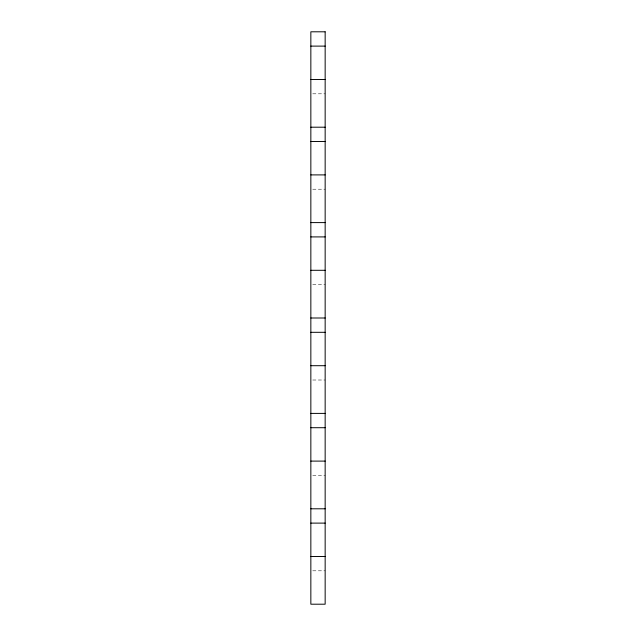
<?xml version="1.0" encoding="UTF-8"?>
<svg xmlns="http://www.w3.org/2000/svg" width="636" height="636" viewBox="0 0 636 636"><rect width="100%" height="100%" fill="white"/><g stroke="black" fill="none" stroke-linecap="round" stroke-linejoin="round"><path stroke-width="0.48" stroke-dasharray="3.18 2.39" d="M312.753 93.81L325.155 93.81M312.753 189.21L325.155 189.21M312.753 284.61L325.155 284.61M312.753 380.01L325.155 380.01M312.753 475.41L325.155 475.41M312.753 570.81L325.155 570.81"/><path stroke-width="0.95" d="M310.845 46.11L325.155 46.11M310.845 79.5L325.155 79.5M310.845 127.2L325.155 127.2M310.845 141.51L325.155 141.51M310.845 174.9L325.155 174.9M310.845 222.6L325.155 222.6M310.845 236.91L325.155 236.91M310.845 270.3L325.155 270.3M310.845 318L325.155 318M310.845 332.31L325.155 332.31M310.845 365.7L325.155 365.7M310.845 413.4L325.155 413.4M310.845 427.71L325.155 427.71M310.845 461.1L325.155 461.1M310.845 508.8L325.155 508.8M310.845 523.11L325.155 523.11M310.845 556.5L325.155 556.5M325.155 31.8L310.845 31.8L310.845 604.2L325.155 604.2L325.155 31.8"/></g></svg>
